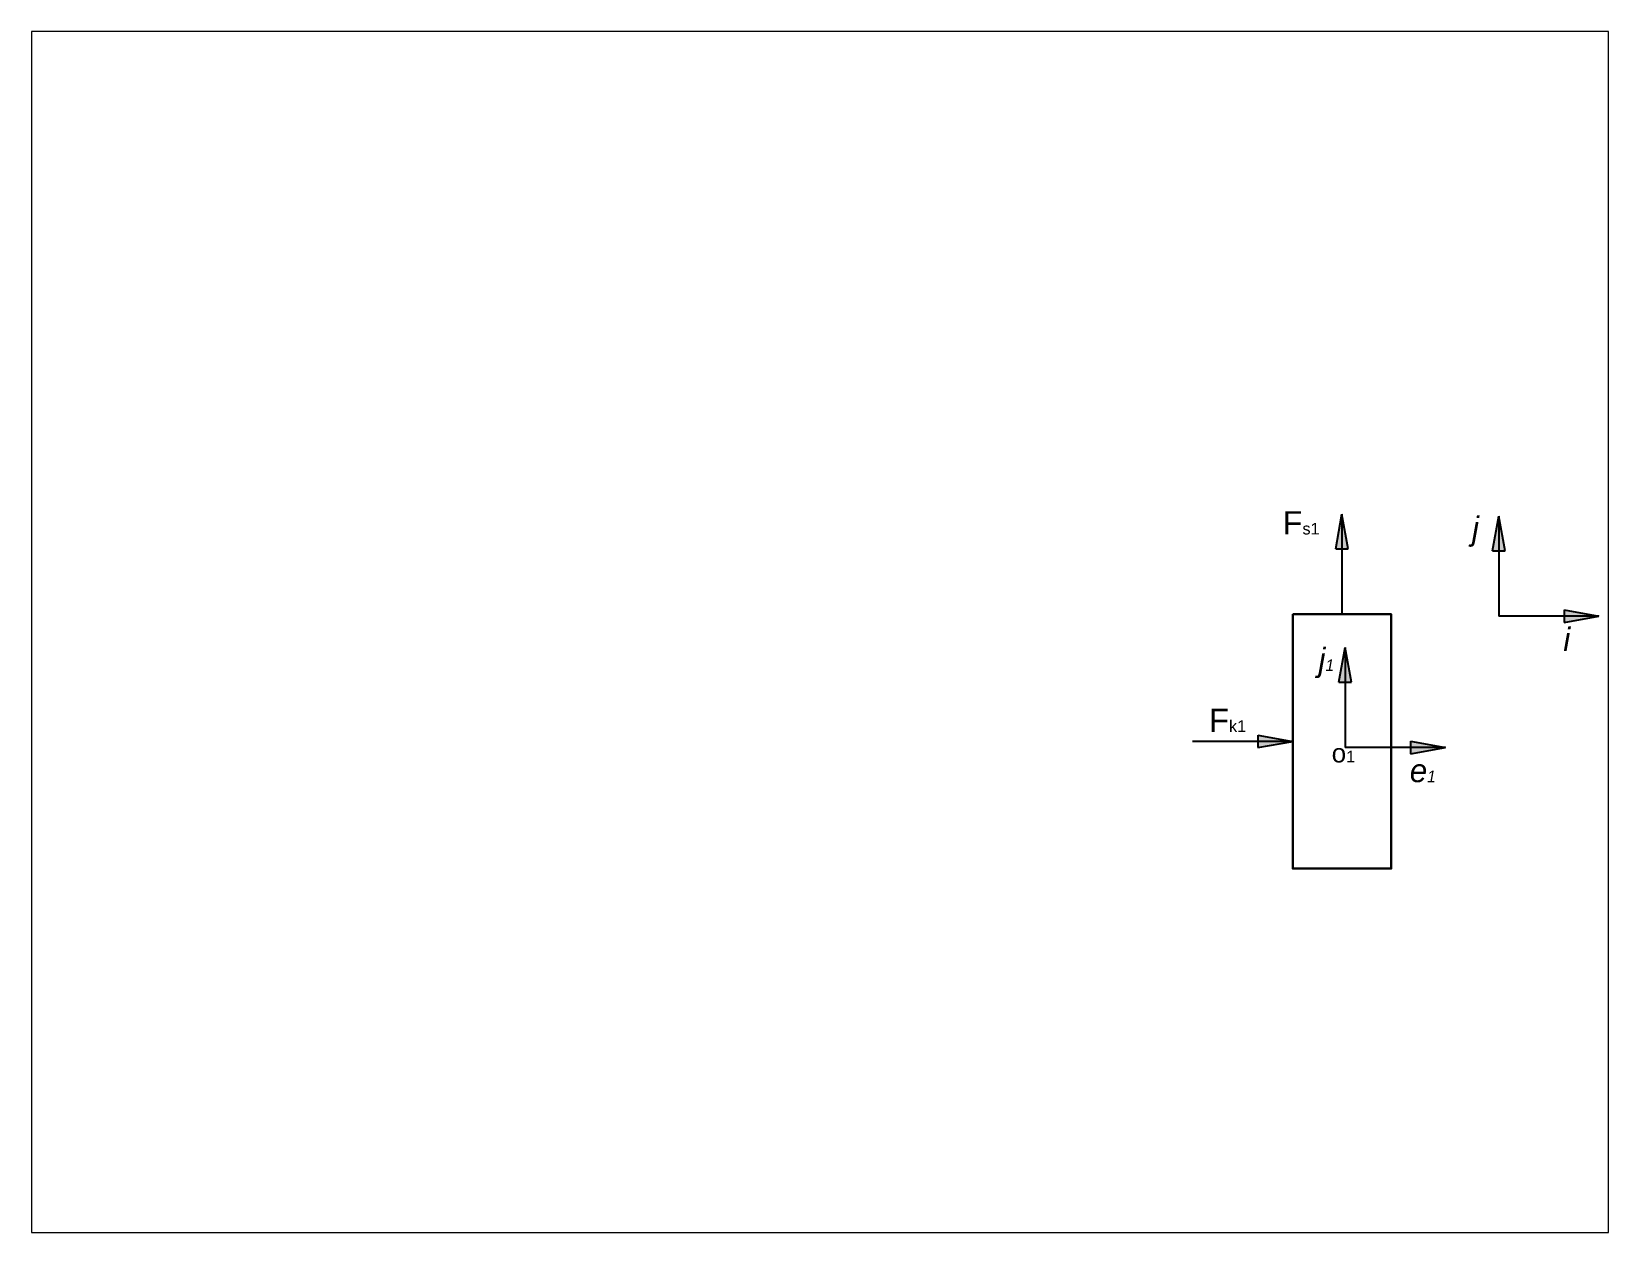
# Paper-space layout 'Layout1' of a CAD drawing. Header units: inches. Extents: x 1.05 to 9.45, y 0.8 to 7.2.
# The model-space entities are those that its viewports show. They can reach past a viewport. Long polylines and large blocks are cut down to what shows.
import ezdxf

# ---------------------------------------------------------------- set-up
doc = ezdxf.new("R2010")
doc.units = ezdxf.units.IN
doc.header["$MEASUREMENT"] = 0
doc.styles.get("Standard").update_dxf_attribs({"font": 'arial.ttf'})

msp = doc.modelspace()

# ---------------------------------------------------------------- hatches: boundary and pattern name
h = msp.add_hatch(color=256)
h.dxf.hatch_style = 1
h.paths.add_polyline_path([(275.98035, 48.59051), (278.65764, 48.59051), (278.65764, 63.52019)])
h.paths.add_polyline_path([(278.65764, 63.52019), (278.65764, 48.59051), (281.33493, 48.59051)])
h = msp.add_hatch(color=256)
h.dxf.hatch_style = 1
h.paths.add_polyline_path([(343.27285, 47.7801), (345.95014, 47.7801), (345.95014, 62.70978)])
h.paths.add_polyline_path([(345.95014, 62.70978), (345.95014, 47.7801), (348.62744, 47.7801)])
h = msp.add_hatch(color=256)
h.dxf.hatch_style = 1
h.paths.add_polyline_path([(374.00377, 22.40377), (374.00377, 19.72648), (388.93345, 19.72648)])
h.paths.add_polyline_path([(388.93345, 19.72648), (374.00377, 19.72648), (374.00377, 17.04918)])
h = msp.add_hatch(color=256)
h.dxf.hatch_style = 1
h.paths.add_polyline_path([(277.36826, -8.57667), (280.04555, -8.57667), (280.04555, 6.35301)])
h.paths.add_polyline_path([(280.04555, 6.35301), (280.04555, -8.57667), (282.72285, -8.57667)])
h = msp.add_hatch(color=256)
h.dxf.hatch_style = 1
h.paths.add_polyline_path([(242.59255, -31.36312), (242.59255, -34.04042), (257.52223, -34.04042)])
h.paths.add_polyline_path([(257.52223, -34.04042), (242.59255, -34.04042), (242.59255, -36.71771)])
h = msp.add_hatch(color=256)
h.dxf.hatch_style = 1
h.paths.add_polyline_path([(308.09918, -33.953), (308.09918, -36.6303), (323.02886, -36.6303)])
h.paths.add_polyline_path([(323.02886, -36.6303), (308.09918, -36.6303), (308.09918, -39.30759)])

# ---------------------------------------------------------------- linework, layer by layer
for p, q in [((275.98035, 48.59051), (278.65764, 63.52019)), ((278.65764, 63.52019), (278.65764, 20.53688)), ((281.33493, 48.59051), (278.65764, 63.52019)), ((343.27285, 47.7801), (345.95014, 62.70978)), ((345.95014, 62.70978), (345.95014, 19.72648)), ((348.62744, 47.7801), (345.95014, 62.70978)), ((275.98035, 48.59051), (281.33493, 48.59051)), ((343.27285, 47.7801), (348.62744, 47.7801)), ((374.00377, 22.40377), (388.93345, 19.72648)), ((374.00377, 22.40377), (374.00377, 17.04918)), ((388.93345, 19.72648), (345.95014, 19.72648)), ((374.00377, 17.04918), (388.93345, 19.72648)), ((277.36826, -8.57667), (280.04555, 6.35301)), ((280.04555, 6.35301), (280.04555, -36.6303)), ((282.72285, -8.57667), (280.04555, 6.35301)), ((277.36826, -8.57667), (282.72285, -8.57667)), ((242.59255, -31.36312), (257.52223, -34.04042)), ((242.59255, -31.36312), (242.59255, -36.71771)), ((257.52223, -34.04042), (214.53893, -34.04042)), ((242.59255, -36.71771), (257.52223, -34.04042)), ((323.02886, -36.6303), (280.04555, -36.6303)), ((308.09918, -33.953), (323.02886, -36.6303)), ((308.09918, -33.953), (308.09918, -39.30759)), ((308.09918, -39.30759), (323.02886, -36.6303))]:
    msp.add_line(p, q)
at = {"lineweight": 30}
msp.add_lwpolyline([(257.52223, 20.53688), (299.79305, 20.53688), (299.79305, -88.61772), (257.52223, -88.61772)], close=True, dxfattribs=at)

# ---------------------------------------------------------------- texts
at = {"attachment_point": 1}
for s, width, insert, char_height in [('F{\\H0.5x;s1}', 68.2147014, (253.14867, 64.81446), 10), ('{\\fBodoni MT|b0|i1|c0|p18;j}', 68.2147014, (334.48582, 62.51171), 10), ('{\\fBodoni MT|b0|i1|c0|p18;i}', 68.2147014, (373.67254, 14.8119), 10), ('{\\fBodoni MT|b0|i1|c0|p18;j\\H0.5x;1}', 68.2147014, (268.58123, 6.15493), 10), ('F{\\H0.5x;k1}', 68.2147014, (221.62352, -19.94803), 10), ('o{\\H0.625x;1}', 20.5622307, (274.21814, -35.06256), 8), ('{\\fBodoni MT|b0|i1|c0|p18;e\\H0.5x;1}', 68.2147014, (307.76795, -41.54488), 10)]:
    msp.add_mtext_dynamic_manual_height_columns(s, width=width, gutter_width=1, heights=[0], dxfattribs=dict(at, insert=insert, char_height=char_height))

psp = doc.layouts.get("Layout1")

# ---------------------------------------------------------------- viewports
at = {"layer": '0'}
psp.add_viewport(center=(5.25, 4), size=(8.4, 6.4), view_center_point=(54.60718, 12.94095), view_height=515.687708, dxfattribs=at)

doc.saveas('drawing.dxf')
